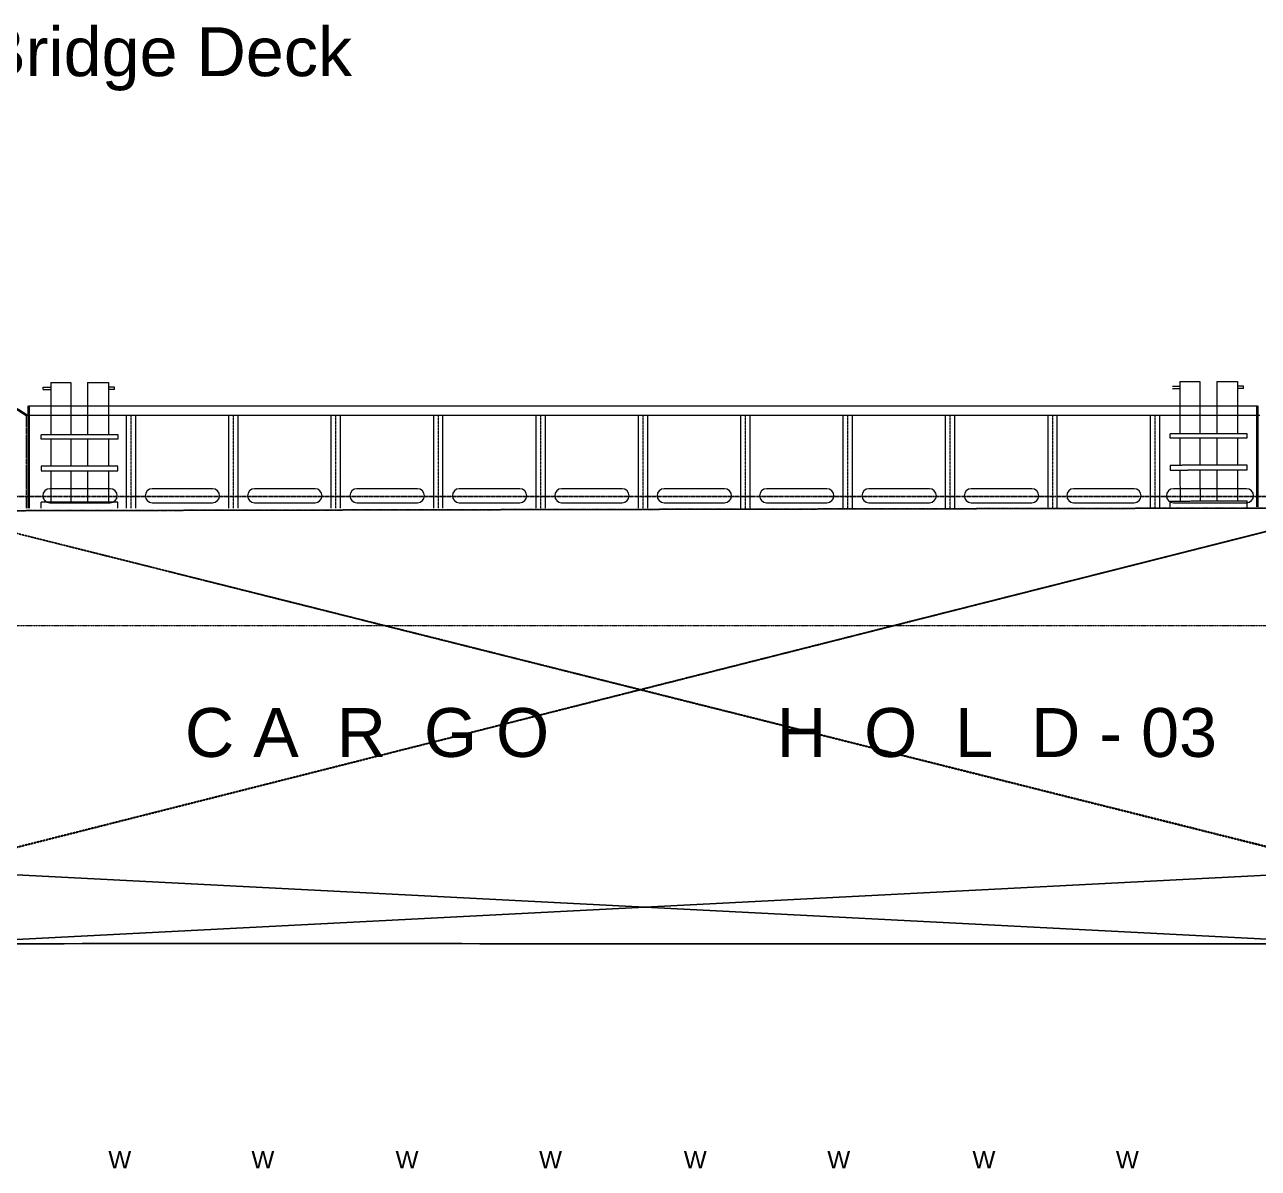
# Model space of a CAD drawing. Header units: inches. Extents: x 23291 to 181956, y 9161 to 51408.
# Drawn here: x 117411 to 132962, y 32241 to 46663 of the extents above; entities that cross this region are included whole.
import ezdxf

# ---------------------------------------------------------------- set-up
doc = ezdxf.new("R2010")
doc.units = ezdxf.units.IN
doc.header["$MEASUREMENT"] = 0
for name, pattern in [('CENTER', [2, 1.25, -0.25, 0.25, -0.25]), ('CENTER2', [1.125, 0.75, -0.125, 0.125, -0.125]), ('DASHED', [19.05, 12.7, -6.35]), ('DASHED2', [0.375, 0.25, -0.125]), ('DASHEDX2', [1.5, 1, -0.5]), ('HIDDEN', [0.375, 0.25, -0.125])]:
    doc.linetypes.add(name, pattern=pattern)
doc.layers.add('CL', color=2, linetype='Continuous')
doc.layers.add('wl 2', color=3, linetype='Continuous')
for name, color, linetype, lineweight in [('Deck', 165, 'Continuous', 40), ('Fixtures', 30, 'Continuous', 18), ('hatch', 8, 'Continuous', 9), ('Text', 255, 'Continuous', 13)]:
    doc.layers.add(name, color=color, linetype=linetype, lineweight=lineweight)
doc.layers.add('Hide', color=70, linetype='Continuous', lineweight=13, plot=False)
doc.styles.get("Standard").update_dxf_attribs({"font": 'arial.ttf'})

msp = doc.modelspace()

# ---------------------------------------------------------------- linework, layer by layer
at = {"linetype": 'ByBlock'}
msp.add_line((116179, 40532), (134240, 40570), dxfattribs=at)
at = {"linetype": 'HIDDEN'}
msp.add_line((116179, 40532), (134240, 40570), dxfattribs=at)
for p, q in [((116178, 35070), (134245, 35998)), ((116181, 36001), (134266, 35071)), ((134266, 35071), (123831, 35070))]:
    msp.add_line(p, q)
msp.add_open_spline([(102008, 38756), (103204, 38248), (105132, 37391), (109176, 35827), (112824, 35070), (117770, 35070), (121407, 35085), (123831, 35070)], degree=3, knots=[0, 0, 0, 0, 3.550687, 7.088547, 10.454406, 13.763203, 20.376363, 20.376363, 20.376363, 20.376363])
msp.add_open_spline([(102008, 38756), (103204, 38248), (105132, 37391), (109176, 35827), (112824, 35070), (117770, 35070), (121407, 35085), (123831, 35070)], degree=3, knots=[0, 0, 0, 0, 3.550687, 7.088547, 10.454406, 13.763203, 20.376363, 20.376363, 20.376363, 20.376363])
at = {"layer": 'CL', "linetype": 'CENTER2'}
for p in [(159138, 40714), (156285, 40714)]:
    msp.add_line(p, (102008, 40714), dxfattribs=at)
at = {"layer": 'Deck', "ltscale": 5}
for p, q in [((117463, 40568), (117463, 41858)), ((117463, 40568), (117463, 41858)), ((132951, 40582), (132951, 41858)), ((132951, 40582), (132951, 41858))]:
    msp.add_line(p, q, dxfattribs=at)
at = {"layer": 'Deck'}
msp.add_arc((119002, 44352), 3046, 202.025, 239.005, dxfattribs=at)
msp.add_arc((119002, 44352), 3046, 202.025, 239.005, dxfattribs=at)
at = {"layer": 'Fixtures', "ltscale": 0.005}
for p, q in [((117739, 42152), (117992, 42152)), ((117739, 42152), (117739, 41741)), ((117739, 42152), (117992, 42152)), ((117739, 42152), (117739, 41741)), ((117992, 42152), (117992, 41741)), ((117992, 42152), (117992, 41741)), ((118205, 42152), (118466, 42152)), ((118205, 42152), (118205, 41741)), ((118205, 42152), (118466, 42152)), ((118205, 42152), (118205, 41741)), ((118466, 42152), (118466, 41741)), ((118466, 42152), (118466, 41741)), ((131972, 42163), (132225, 42163)), ((131972, 42163), (131973, 41751)), ((131972, 42163), (132225, 42163)), ((131972, 42163), (131973, 41751)), ((132225, 42163), (132225, 41752)), ((132225, 42163), (132225, 41752)), ((132438, 42163), (132699, 42164)), ((132438, 42163), (132699, 42164)), ((132438, 42163), (132439, 41752)), ((132438, 42163), (132439, 41752)), ((132699, 42164), (132699, 41753)), ((132699, 42164), (132699, 41753)), ((117646, 42093), (117739, 42093)), ((117646, 42064), (117646, 42093)), ((117646, 42093), (117739, 42093)), ((117646, 42064), (117646, 42093)), ((117646, 42064), (117739, 42064)), ((117646, 42064), (117739, 42064)), ((118542, 42093), (118466, 42093)), ((118542, 42093), (118466, 42093)), ((118542, 42064), (118466, 42064)), ((118542, 42064), (118466, 42064)), ((118542, 42064), (118542, 42093)), ((118542, 42064), (118542, 42093)), ((131879, 42104), (131972, 42104)), ((131879, 42104), (131972, 42104)), ((131879, 42074), (131972, 42075)), ((131879, 42074), (131972, 42075)), ((132775, 42105), (132699, 42105)), ((132775, 42105), (132699, 42105)), ((132775, 42076), (132699, 42076)), ((132775, 42076), (132699, 42076)), ((132775, 42076), (132775, 42105)), ((132775, 42076), (132775, 42105))]:
    msp.add_line(p, q, dxfattribs=at)
at = {"layer": 'Fixtures', "ltscale": 5}
msp.add_line((117463, 41858), (132951, 41858), dxfattribs=at)
msp.add_line((117463, 41858), (132951, 41858), dxfattribs=at)
at = {"layer": 'Fixtures', "linetype": 'DASHED', "ltscale": 0.5}
for p, q in [((117739, 41741), (117739, 41497)), ((117739, 41741), (117739, 41497)), ((117992, 41741), (117992, 41497)), ((117992, 41741), (117992, 41497)), ((118205, 41741), (118205, 41497)), ((118205, 41741), (118205, 41497)), ((118466, 41741), (118466, 41497)), ((118466, 41741), (118466, 41497)), ((131973, 41751), (131973, 41507)), ((131973, 41751), (131973, 41507)), ((132225, 41752), (132226, 41508)), ((132225, 41752), (132226, 41508)), ((132439, 41752), (132439, 41508)), ((132439, 41752), (132439, 41508)), ((132699, 41753), (132700, 41509)), ((132699, 41753), (132700, 41509)), ((117739, 41438), (117739, 41096)), ((117739, 41438), (117739, 41096)), ((117992, 41438), (117992, 41096)), ((117992, 41438), (117992, 41096)), ((118205, 41438), (118205, 41096)), ((118205, 41438), (118205, 41096)), ((118466, 41438), (118466, 41096)), ((118466, 41438), (118466, 41096)), ((131973, 41449), (131974, 41106)), ((131973, 41449), (131974, 41106)), ((132226, 41449), (132226, 41107)), ((132226, 41449), (132226, 41107)), ((132439, 41450), (132440, 41107)), ((132439, 41450), (132440, 41107)), ((132700, 41450), (132700, 41107)), ((132700, 41450), (132700, 41107)), ((117739, 41037), (117739, 40646)), ((117739, 41037), (117739, 40646)), ((117992, 41037), (117992, 40646)), ((117992, 41037), (117992, 40646)), ((118205, 41037), (118205, 40646)), ((118205, 41037), (118205, 40646)), ((118466, 41037), (118466, 40646)), ((118466, 41037), (118466, 40646)), ((131974, 41048), (131975, 40657)), ((131974, 41048), (131975, 40657)), ((132226, 41048), (132227, 40657)), ((132226, 41048), (132227, 40657)), ((132440, 41048), (132440, 40657)), ((132440, 41048), (132440, 40657)), ((132700, 41049), (132701, 40658)), ((132700, 41049), (132701, 40658)), ((117617, 40568), (117617, 40646)), ((117617, 40646), (118585, 40646)), ((117617, 40568), (117617, 40646)), ((117617, 40646), (118585, 40646)), ((118585, 40568), (118585, 40646)), ((118585, 40568), (118585, 40646)), ((131852, 40656), (132820, 40658)), ((131852, 40656), (132820, 40658)), ((131852, 40578), (131852, 40656)), ((131852, 40578), (131852, 40656)), ((132820, 40579), (132820, 40658)), ((132820, 40579), (132820, 40658))]:
    msp.add_line(p, q, dxfattribs=at)
for points in [[(117617, 41497), (118585, 41497), (118585, 41438), (117617, 41438)], [(117617, 41497), (118585, 41497), (118585, 41438), (117617, 41438)], [(131851, 41507), (132819, 41509), (132819, 41450), (131851, 41449)], [(131851, 41507), (132819, 41509), (132819, 41450), (131851, 41449)], [(117617, 41037), (118585, 41037), (118585, 41096), (117617, 41096)], [(117617, 41037), (118585, 41037), (118585, 41096), (117617, 41096)], [(131852, 41047), (132820, 41049), (132820, 41108), (131851, 41106)], [(131852, 41047), (132820, 41049), (132820, 41108), (131851, 41106)]]:
    msp.add_lwpolyline(points, close=True, dxfattribs=at)
at = {"layer": 'Fixtures'}
for points in [[(118490, 40811), (117727, 40811, 1), (117727, 40635), (118490, 40635, 1)], [(118490, 40811), (117727, 40811, 1), (117727, 40635), (118490, 40635, 1)], [(119780, 40811), (119018, 40811, 1), (119018, 40635), (119780, 40635, 1)], [(119780, 40811), (119018, 40811, 1), (119018, 40635), (119780, 40635, 1)], [(121071, 40811), (120308, 40811, 1), (120308, 40635), (121071, 40635, 1)], [(121071, 40811), (120308, 40811, 1), (120308, 40635), (121071, 40635, 1)], [(122362, 40811), (121599, 40811, 1), (121599, 40635), (122362, 40635, 1)], [(122362, 40811), (121599, 40811, 1), (121599, 40635), (122362, 40635, 1)], [(123652, 40811), (122890, 40811, 1), (122890, 40635), (123652, 40635, 1)], [(123652, 40811), (122890, 40811, 1), (122890, 40635), (123652, 40635, 1)], [(124943, 40811), (124180, 40811, 1), (124180, 40635), (124943, 40635, 1)], [(124943, 40811), (124180, 40811, 1), (124180, 40635), (124943, 40635, 1)], [(126234, 40811), (125471, 40811, 1), (125471, 40635), (126234, 40635, 1)], [(126234, 40811), (125471, 40811, 1), (125471, 40635), (126234, 40635, 1)], [(127524, 40811), (126762, 40811, 1), (126762, 40635), (127524, 40635, 1)], [(127524, 40811), (126762, 40811, 1), (126762, 40635), (127524, 40635, 1)], [(128815, 40811), (128052, 40811, 1), (128052, 40635), (128815, 40635, 1)], [(128815, 40811), (128052, 40811, 1), (128052, 40635), (128815, 40635, 1)], [(130106, 40811), (129343, 40811, 1), (129343, 40635), (130106, 40635, 1)], [(130106, 40811), (129343, 40811, 1), (129343, 40635), (130106, 40635, 1)], [(131396, 40811), (130634, 40811, 1), (130634, 40635), (131396, 40635, 1)], [(131396, 40811), (130634, 40811, 1), (130634, 40635), (131396, 40635, 1)], [(132814, 40811), (131891, 40811, 1), (131891, 40635), (132814, 40635, 1)], [(132814, 40811), (131891, 40811, 1), (131891, 40635), (132814, 40635, 1)]]:
    msp.add_lwpolyline(points, format="xyb", close=True, dxfattribs=at)
at = {"layer": 'hatch', "linetype": 'DASHED', "ltscale": 0.7}
msp.add_line((117433, 40568), (117433, 41741), dxfattribs=at)
msp.add_line((117433, 40568), (117433, 41741), dxfattribs=at)
msp.add_line((117433, 40568), (117433, 41741), dxfattribs=at)
msp.add_line((117433, 40568), (117433, 41741), dxfattribs=at)
at = {"layer": 'hatch', "linetype": 'DASHED', "ltscale": 0.5}
for p, q in [((118695, 40568), (118695, 41741)), ((118695, 40568), (118695, 41741)), ((118812, 40568), (118812, 41741)), ((118812, 40568), (118812, 41741)), ((119986, 40568), (119986, 41741)), ((119986, 40568), (119986, 41741)), ((120103, 40568), (120103, 41741)), ((120103, 40568), (120103, 41741)), ((121276, 40568), (121276, 41741)), ((121276, 40568), (121276, 41741)), ((121394, 40568), (121394, 41741)), ((121394, 40568), (121394, 41741)), ((122567, 40568), (122567, 41741)), ((122567, 40568), (122567, 41741)), ((122684, 40568), (122684, 41741)), ((122684, 40568), (122684, 41741)), ((123858, 40568), (123858, 41741)), ((123858, 40568), (123858, 41741)), ((123975, 40568), (123975, 41741)), ((123975, 40568), (123975, 41741)), ((125148, 40568), (125148, 41741)), ((125148, 40568), (125148, 41741)), ((125266, 40568), (125266, 41741)), ((125266, 40568), (125266, 41741)), ((126439, 40568), (126439, 41741)), ((126439, 40568), (126439, 41741)), ((126556, 40568), (126556, 41741)), ((126556, 40568), (126556, 41741)), ((127730, 40568), (127730, 41741)), ((127730, 40568), (127730, 41741)), ((127847, 40568), (127847, 41741)), ((127847, 40568), (127847, 41741)), ((129020, 40568), (129020, 41741)), ((129020, 40568), (129020, 41741)), ((129138, 40568), (129138, 41741)), ((129138, 40568), (129138, 41741)), ((130311, 40568), (130311, 41741)), ((130311, 40568), (130311, 41741)), ((130428, 40568), (130428, 41741)), ((130428, 40568), (130428, 41741)), ((131602, 40568), (131602, 41741)), ((131602, 40568), (131602, 41741)), ((131719, 40568), (131719, 41741)), ((131719, 40568), (131719, 41741))]:
    msp.add_line(p, q, dxfattribs=at)
at = {"layer": 'hatch', "color": 30, "linetype": 'CENTER', "ltscale": 0.35}
for p, q in [((118754, 40568), (118754, 41741)), ((118754, 40568), (118754, 41741)), ((120044, 40568), (120044, 41741)), ((120044, 40568), (120044, 41741)), ((121335, 40568), (121335, 41741)), ((121335, 40568), (121335, 41741)), ((122626, 40568), (122626, 41741)), ((122626, 40568), (122626, 41741)), ((123916, 40568), (123916, 41741)), ((123916, 40568), (123916, 41741)), ((125207, 40568), (125207, 41741)), ((125207, 40568), (125207, 41741)), ((126498, 40568), (126498, 41741)), ((126498, 40568), (126498, 41741)), ((127788, 40568), (127788, 41741)), ((127788, 40568), (127788, 41741)), ((129079, 40568), (129079, 41741)), ((129079, 40568), (129079, 41741)), ((130370, 40568), (130370, 41741)), ((130370, 40568), (130370, 41741)), ((131660, 40568), (131660, 41741)), ((131660, 40568), (131660, 41741))]:
    msp.add_line(p, q, dxfattribs=at)
at = {"layer": 'Hide', "linetype": 'ByBlock'}
for p, q in [((117433, 41741), (131719, 41741)), ((117433, 41741), (131719, 41741)), ((131719, 41741), (132980, 41741)), ((131719, 41741), (132980, 41741))]:
    msp.add_line(p, q, dxfattribs=at)
at = {"layer": 'Hide', "linetype": 'DASHED2'}
msp.add_line((102007, 39085), (174774, 39087), dxfattribs=at)
at = {"layer": 'Hide', "linetype": 'HIDDEN'}
msp.add_line((102007, 39085), (174774, 39087), dxfattribs=at)
at = {"layer": 'wl 2', "linetype": 'DASHEDX2'}
for p, q in [((116178, 36005), (134240, 40570)), ((116179, 40532), (134246, 35998)), ((116179, 40532), (134245, 36005)), ((116181, 36001), (134240, 40570))]:
    msp.add_line(p, q, dxfattribs=at)

# ---------------------------------------------------------------- texts
at = {"char_height": 220, "attachment_point": 1}
for insert in [(118465, 32461), (120269, 32461), (122086, 32461), (123895, 32461), (125719, 32461), (127528, 32461), (129358, 32461), (131166, 32461)]:
    msp.add_mtext_dynamic_manual_height_columns('W', width=364.02, gutter_width=1100, heights=[0], dxfattribs=dict(at, insert=insert))
at = {"layer": 'Text'}
for s, p in [('Bridge Deck', (116850, 46014)), ('Bridge Deck', (116850, 46014)), ('C A  R  G O            H  O  L  D - 03', (119431, 37429)), ('C A  R  G O            H  O  L  D - 03', (119431, 37429))]:
    msp.add_text(s, height=616.26, dxfattribs=at).set_placement(p)

doc.saveas('drawing.dxf')
